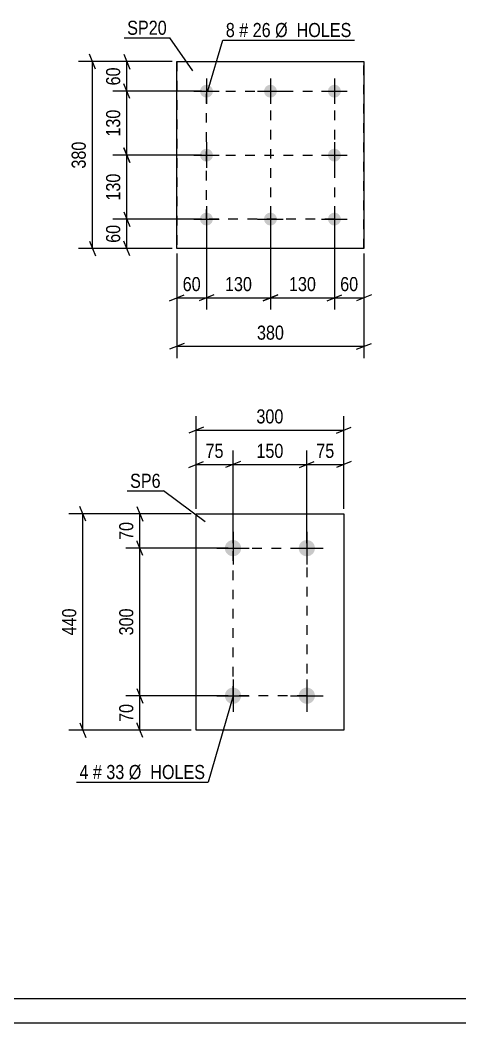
# Model space of a CAD drawing. Header units: millimetres. Extents: x 0 to 841, y 0 to 594.
# Drawn here: x 288.1 to 377.4, y 0 to 203.9 of the extents above; entities that cross this region are included whole.
import ezdxf

# ---------------------------------------------------------------- set-up
doc = ezdxf.new("R2010")
doc.units = ezdxf.units.MM
doc.linetypes.add('DXK_LINE_DOT2', pattern=[3.9198, 1.9599, -1.9599])
doc.styles.add('Arial Narrow', font='ARIALN.TTF', dxfattribs={"height": 0.2})

# ---------------------------------------------------------------- blocks, each defined once
blk = doc.blocks.new('Unknown-318891679-1129')
at = {"color": 5, "linetype": 'Continuous'}
for p, q in [((5, 5), (836, 5)), ((0, 0), (841, 0))]:
    blk.add_line(p, q, dxfattribs=at)
blk = doc.blocks.new('Part-318891679-3366 - 3350')
at = {"color": 2, "linetype": 'Continuous'}
for p, q in [((323.84, 59.52), (323.84, 103.52)), ((323.84, 103.52), (353.84, 103.52)), ((353.84, 103.52), (353.84, 59.52)), ((353.84, 59.52), (323.84, 59.52))]:
    blk.add_line(p, q, dxfattribs=at)
blk = doc.blocks.new('Bolt-318891679-3399 - 3350')
at = {"linetype": 'Continuous'}
for points in [[(331.34, 98.17, -1), (331.34, 94.87, -1)], [(346.34, 98.17, -1), (346.34, 94.87, -1)], [(331.34, 68.17, -1), (331.34, 64.87, -1)], [(346.34, 68.17, -1), (346.34, 64.87, -1)]]:
    blk.add_hatch(color=1, dxfattribs=at).paths.add_polyline_path(points)
at = {"color": 1, "linetype": 'Continuous'}
for p, q in [((331.34, 99.82), (331.34, 93.22)), ((346.34, 99.82), (346.34, 93.22)), ((328.04, 96.52), (334.64, 96.52)), ((343.04, 96.52), (349.64, 96.52)), ((331.34, 69.82), (331.34, 63.22)), ((346.34, 69.82), (346.34, 63.22)), ((328.04, 66.52), (334.64, 66.52)), ((343.04, 66.52), (349.64, 66.52))]:
    blk.add_line(p, q, dxfattribs=at)
blk = doc.blocks.new('Part-318891679-3039 - 3033')
at = {"color": 2, "linetype": 'Continuous'}
for p, q in [((319.95, 157.42), (319.95, 195.42)), ((319.95, 195.42), (319.95, 195.42)), ((319.95, 195.42), (357.95, 195.42)), ((357.95, 195.42), (357.95, 157.42)), ((319.95, 157.42), (319.95, 157.42)), ((357.95, 157.42), (319.95, 157.42))]:
    blk.add_line(p, q, dxfattribs=at)
at = {"color": 7, "linetype": 'DXK_LINE_DOT2'}
for p, q in [((319.95, 195.42), (319.95, 157.42)), ((319.95, 195.42), (319.95, 195.42)), ((357.95, 157.42), (357.95, 195.42)), ((319.95, 157.42), (319.95, 157.42))]:
    blk.add_line(p, q, dxfattribs=at)
blk = doc.blocks.new('Bolt-318891679-3072 - 3033')
at = {"linetype": 'Continuous'}
for points in [[(324.65, 189.42), (324.68, 189.69), (324.76, 189.95), (324.9, 190.18), (325.08, 190.38), (325.3, 190.54), (325.55, 190.65), (325.81, 190.71), (326.09, 190.71), (326.35, 190.65), (326.6, 190.54), (326.82, 190.38), (327, 190.18), (327.14, 189.95), (327.22, 189.69), (327.25, 189.42), (327.22, 189.15), (327.14, 188.89), (327, 188.65), (326.82, 188.45), (326.6, 188.29), (326.35, 188.18), (326.09, 188.13), (325.81, 188.13), (325.55, 188.18), (325.3, 188.29), (325.08, 188.45), (324.9, 188.65), (324.76, 188.89), (324.68, 189.15)], [(337.65, 189.42), (337.68, 189.69), (337.76, 189.95), (337.9, 190.18), (338.08, 190.38), (338.3, 190.54), (338.55, 190.65), (338.81, 190.71), (339.09, 190.71), (339.35, 190.65), (339.6, 190.54), (339.82, 190.38), (340, 190.18), (340.14, 189.95), (340.22, 189.69), (340.25, 189.42), (340.22, 189.15), (340.14, 188.89), (340, 188.65), (339.82, 188.45), (339.6, 188.29), (339.35, 188.18), (339.09, 188.13), (338.81, 188.13), (338.55, 188.18), (338.3, 188.29), (338.08, 188.45), (337.9, 188.65), (337.76, 188.89), (337.68, 189.15)], [(350.65, 189.42), (350.68, 189.69), (350.76, 189.95), (350.9, 190.18), (351.08, 190.38), (351.3, 190.54), (351.55, 190.65), (351.81, 190.71), (352.09, 190.71), (352.35, 190.65), (352.6, 190.54), (352.82, 190.38), (353, 190.18), (353.14, 189.95), (353.22, 189.69), (353.25, 189.42), (353.22, 189.15), (353.14, 188.89), (353, 188.65), (352.82, 188.45), (352.6, 188.29), (352.35, 188.18), (352.09, 188.13), (351.81, 188.13), (351.55, 188.18), (351.3, 188.29), (351.08, 188.45), (350.9, 188.65), (350.76, 188.89), (350.68, 189.15)], [(324.65, 176.42), (324.68, 176.69), (324.76, 176.95), (324.9, 177.18), (325.08, 177.38), (325.3, 177.54), (325.55, 177.65), (325.81, 177.71), (326.09, 177.71), (326.35, 177.65), (326.6, 177.54), (326.82, 177.38), (327, 177.18), (327.14, 176.95), (327.22, 176.69), (327.25, 176.42), (327.22, 176.15), (327.14, 175.89), (327, 175.65), (326.82, 175.45), (326.6, 175.29), (326.35, 175.18), (326.09, 175.13), (325.81, 175.13), (325.55, 175.18), (325.3, 175.29), (325.08, 175.45), (324.9, 175.65), (324.76, 175.89), (324.68, 176.15)], [(350.65, 176.42), (350.68, 176.69), (350.76, 176.95), (350.9, 177.18), (351.08, 177.38), (351.3, 177.54), (351.55, 177.65), (351.81, 177.71), (352.09, 177.71), (352.35, 177.65), (352.6, 177.54), (352.82, 177.38), (353, 177.18), (353.14, 176.95), (353.22, 176.69), (353.25, 176.42), (353.22, 176.15), (353.14, 175.89), (353, 175.65), (352.82, 175.45), (352.6, 175.29), (352.35, 175.18), (352.09, 175.13), (351.81, 175.13), (351.55, 175.18), (351.3, 175.29), (351.08, 175.45), (350.9, 175.65), (350.76, 175.89), (350.68, 176.15)], [(324.65, 163.42), (324.68, 163.69), (324.76, 163.95), (324.9, 164.18), (325.08, 164.38), (325.3, 164.54), (325.55, 164.65), (325.81, 164.71), (326.09, 164.71), (326.35, 164.65), (326.6, 164.54), (326.82, 164.38), (327, 164.18), (327.14, 163.95), (327.22, 163.69), (327.25, 163.42), (327.22, 163.15), (327.14, 162.89), (327, 162.65), (326.82, 162.45), (326.6, 162.29), (326.35, 162.18), (326.09, 162.13), (325.81, 162.13), (325.55, 162.18), (325.3, 162.29), (325.08, 162.45), (324.9, 162.65), (324.76, 162.89), (324.68, 163.15)], [(337.65, 163.42), (337.68, 163.69), (337.76, 163.95), (337.9, 164.18), (338.08, 164.38), (338.3, 164.54), (338.55, 164.65), (338.81, 164.71), (339.09, 164.71), (339.35, 164.65), (339.6, 164.54), (339.82, 164.38), (340, 164.18), (340.14, 163.95), (340.22, 163.69), (340.25, 163.42), (340.22, 163.15), (340.14, 162.89), (340, 162.65), (339.82, 162.45), (339.6, 162.29), (339.35, 162.18), (339.09, 162.13), (338.81, 162.13), (338.55, 162.18), (338.3, 162.29), (338.08, 162.45), (337.9, 162.65), (337.76, 162.89), (337.68, 163.15)], [(350.65, 163.42), (350.68, 163.69), (350.76, 163.95), (350.9, 164.18), (351.08, 164.38), (351.3, 164.54), (351.55, 164.65), (351.81, 164.71), (352.09, 164.71), (352.35, 164.65), (352.6, 164.54), (352.82, 164.38), (353, 164.18), (353.14, 163.95), (353.22, 163.69), (353.25, 163.42), (353.22, 163.15), (353.14, 162.89), (353, 162.65), (352.82, 162.45), (352.6, 162.29), (352.35, 162.18), (352.09, 162.13), (351.81, 162.13), (351.55, 162.18), (351.3, 162.29), (351.08, 162.45), (350.9, 162.65), (350.76, 162.89), (350.68, 163.15)]]:
    blk.add_hatch(color=1, dxfattribs=at).paths.add_polyline_path(points)
at = {"color": 1, "linetype": 'Continuous'}
for p, q in [((325.95, 192.02), (325.95, 186.82)), ((338.95, 192.02), (338.95, 186.82)), ((351.95, 192.02), (351.95, 186.82)), ((323.35, 189.42), (328.55, 189.42)), ((336.35, 189.42), (341.55, 189.42)), ((349.35, 189.42), (354.55, 189.42)), ((325.95, 179.02), (325.95, 173.82)), ((351.95, 179.02), (351.95, 173.82)), ((323.35, 176.42), (328.55, 176.42)), ((349.35, 176.42), (354.55, 176.42)), ((325.95, 166.02), (325.95, 160.82)), ((338.95, 166.02), (338.95, 160.82)), ((351.95, 166.02), (351.95, 160.82)), ((323.35, 163.42), (328.55, 163.42)), ((336.35, 163.42), (341.55, 163.42)), ((349.35, 163.42), (354.55, 163.42))]:
    blk.add_line(p, q, dxfattribs=at)
blk = doc.blocks.new('Rectangle-318891679-3484 - 3350')
at = {"color": 1, "linetype": 'DXK_LINE_DOT2'}
blk.add_lwpolyline([(331.34, 96.52), (346.34, 96.52), (346.34, 66.52), (331.34, 66.52), (331.34, 96.52)], close=True, dxfattribs=at)
blk = doc.blocks.new('Rectangle-318891679-3159 - 3033')
at = {"color": 1, "linetype": 'DXK_LINE_DOT2'}
blk.add_lwpolyline([(325.95, 189.42), (351.95, 189.42), (351.95, 163.42), (325.95, 163.42), (325.95, 189.42)], close=True, dxfattribs=at)
blk = doc.blocks.new('Line-318891679-3145 - 3033')
at = {"color": 1, "linetype": 'DXK_LINE_DOT2'}
blk.add_line((338.95, 189.42), (338.95, 163.42), dxfattribs=at)
blk = doc.blocks.new('Line-318891679-3152 - 3033')
at = {"color": 1, "linetype": 'DXK_LINE_DOT2'}
blk.add_line((325.95, 176.42), (351.95, 176.42), dxfattribs=at)
blk = doc.blocks.new('StraightDimension-318891679-3411 - 3350')
at = {"color": 7, "linetype": 'Continuous'}
for p, q in [((313.03, 95.02), (311.83, 98.02)), ((330.34, 96.52), (309.58, 96.52)), ((312.43, 66.52), (312.43, 96.52)), ((311.83, 68.02), (313.03, 65.02)), ((330.34, 66.52), (309.58, 66.52))]:
    blk.add_line(p, q, dxfattribs=at)
at = {"color": 0}
blk.add_wipeout([(311.68, 84.86), (307.48, 84.86), (307.48, 78.18), (311.68, 78.18)], dxfattribs=at)
at = {"color": 3, "style": 'Arial Narrow'}
blk.add_text('300', height=2.863, rotation=90.0002, dxfattribs=at).set_placement((311.08, 78.78))
blk = doc.blocks.new('StraightDimension-318891679-3463 - 3350')
at = {"color": 7, "linetype": 'Continuous'}
for p, q in [((346.34, 97.52), (346.34, 116.37)), ((353.84, 104.52), (353.84, 116.37)), ((344.84, 112.92), (347.84, 114.12)), ((346.34, 113.52), (353.84, 113.52)), ((355.34, 114.12), (352.34, 112.92))]:
    blk.add_line(p, q, dxfattribs=at)
at = {"color": 0}
blk.add_wipeout([(352.52, 114.27), (352.52, 118.47), (347.66, 118.47), (347.66, 114.27)], dxfattribs=at)
at = {"color": 3, "style": 'Arial Narrow'}
blk.add_text('75', height=2.863, dxfattribs=at).set_placement((348.26, 114.87))
blk = doc.blocks.new('StraightDimension-318891679-3401 - 3350')
at = {"color": 7, "linetype": 'Continuous'}
for p, q in [((311.83, 68.02), (313.03, 65.02)), ((330.34, 66.52), (309.58, 66.52)), ((312.43, 59.52), (312.43, 66.52)), ((322.84, 59.52), (309.58, 59.52)), ((313.03, 58.02), (311.83, 61.02))]:
    blk.add_line(p, q, dxfattribs=at)
at = {"color": 0}
blk.add_wipeout([(311.68, 65.45), (307.48, 65.45), (307.48, 60.59), (311.68, 60.59)], dxfattribs=at)
at = {"color": 3, "style": 'Arial Narrow'}
blk.add_text('70', height=2.863, rotation=90.0002, dxfattribs=at).set_placement((311.08, 61.19))
blk = doc.blocks.new('StraightDimension-318891679-3421 - 3350')
at = {"color": 7, "linetype": 'Continuous'}
for p, q in [((311.83, 105.02), (313.03, 102.02)), ((322.84, 103.52), (309.58, 103.52)), ((312.43, 96.52), (312.43, 103.52)), ((313.03, 95.02), (311.83, 98.02)), ((330.34, 96.52), (309.58, 96.52))]:
    blk.add_line(p, q, dxfattribs=at)
at = {"color": 0}
blk.add_wipeout([(311.68, 102.45), (307.48, 102.45), (307.48, 97.59), (311.68, 97.59)], dxfattribs=at)
at = {"color": 3, "style": 'Arial Narrow'}
blk.add_text('70', height=2.863, rotation=90.0002, dxfattribs=at).set_placement((311.08, 98.19))
blk = doc.blocks.new('StraightDimension-318891679-3432 - 3350')
at = {"color": 7, "linetype": 'Continuous'}
for p, q in [((301.44, 102.02), (300.24, 105.02)), ((322.84, 103.52), (297.99, 103.52)), ((300.84, 59.52), (300.84, 103.52)), ((322.84, 59.52), (297.99, 59.52)), ((300.24, 61.02), (301.44, 58.02))]:
    blk.add_line(p, q, dxfattribs=at)
at = {"color": 0}
blk.add_wipeout([(300.09, 84.86), (295.89, 84.86), (295.89, 78.18), (300.09, 78.18)], dxfattribs=at)
at = {"color": 3, "style": 'Arial Narrow'}
blk.add_text('440', height=2.863, rotation=90.0002, dxfattribs=at).set_placement((299.49, 78.78))
blk = doc.blocks.new('StraightDimension-318891679-3443 - 3350')
at = {"color": 7, "linetype": 'Continuous'}
for p, q in [((323.84, 104.52), (323.84, 116.37)), ((331.34, 97.52), (331.34, 116.37)), ((322.34, 112.92), (325.34, 114.12)), ((323.84, 113.52), (331.34, 113.52)), ((332.84, 114.12), (329.84, 112.92))]:
    blk.add_line(p, q, dxfattribs=at)
at = {"color": 0}
blk.add_wipeout([(330.02, 114.27), (330.02, 118.47), (325.16, 118.47), (325.16, 114.27)], dxfattribs=at)
at = {"color": 3, "style": 'Arial Narrow'}
blk.add_text('75', height=2.863, dxfattribs=at).set_placement((325.76, 114.87))
blk = doc.blocks.new('StraightDimension-318891679-3453 - 3350')
at = {"color": 7, "linetype": 'Continuous'}
for p, q in [((331.34, 97.52), (331.34, 116.37)), ((346.34, 97.52), (346.34, 116.37)), ((332.84, 114.12), (329.84, 112.92)), ((331.34, 113.52), (346.34, 113.52)), ((344.84, 112.92), (347.84, 114.12))]:
    blk.add_line(p, q, dxfattribs=at)
at = {"color": 0}
blk.add_wipeout([(342.18, 114.27), (342.18, 118.47), (335.5, 118.47), (335.5, 114.27)], dxfattribs=at)
at = {"color": 3, "style": 'Arial Narrow'}
blk.add_text('150', height=2.863, dxfattribs=at).set_placement((336.1, 114.87))
blk = doc.blocks.new('StraightDimension-318891679-3474 - 3350')
at = {"color": 7, "linetype": 'Continuous'}
for p, q in [((323.84, 104.52), (323.84, 123.37)), ((353.84, 104.52), (353.84, 123.37)), ((325.34, 121.12), (322.34, 119.92)), ((323.84, 120.52), (353.84, 120.52)), ((352.34, 119.92), (355.34, 121.12))]:
    blk.add_line(p, q, dxfattribs=at)
at = {"color": 0}
blk.add_wipeout([(342.18, 121.27), (342.18, 125.47), (335.5, 125.47), (335.5, 121.27)], dxfattribs=at)
at = {"color": 3, "style": 'Arial Narrow'}
blk.add_text('300', height=2.863, dxfattribs=at).set_placement((336.1, 121.87))
blk = doc.blocks.new('StraightDimension-318891679-9342 - 3033')
at = {"color": 7, "linetype": 'Continuous'}
for p, q in [((310.37, 187.92), (309.17, 190.92)), ((324.95, 189.42), (306.92, 189.42)), ((309.77, 176.42), (309.77, 189.42)), ((309.17, 177.92), (310.37, 174.92)), ((324.95, 176.42), (306.92, 176.42))]:
    blk.add_line(p, q, dxfattribs=at)
at = {"color": 0}
blk.add_wipeout([(309.02, 186.26), (304.82, 186.26), (304.82, 179.58), (309.02, 179.58)], dxfattribs=at)
at = {"color": 3, "style": 'Arial Narrow'}
blk.add_text('130', height=2.863, rotation=90.0002, dxfattribs=at).set_placement((308.42, 180.18))
blk = doc.blocks.new('StraightDimension-318891679-3074 - 3033')
at = {"color": 7, "linetype": 'Continuous'}
for p, q in [((319.95, 156.42), (319.95, 135.15)), ((357.95, 156.42), (357.95, 135.15)), ((321.45, 138.15), (318.45, 136.95)), ((319.95, 137.55), (357.95, 137.55)), ((356.45, 136.95), (359.45, 138.15))]:
    blk.add_line(p, q, dxfattribs=at)
at = {"color": 0}
blk.add_wipeout([(342.29, 138.3), (342.29, 142.5), (335.61, 142.5), (335.61, 138.3)], dxfattribs=at)
at = {"color": 3, "style": 'Arial Narrow'}
blk.add_text('380', height=2.863, dxfattribs=at).set_placement((336.21, 138.9))
blk = doc.blocks.new('StraightDimension-318891679-3110 - 3033')
at = {"color": 7, "linetype": 'Continuous'}
for p, q in [((303.37, 193.92), (302.17, 196.92)), ((318.95, 195.42), (299.92, 195.42)), ((302.77, 157.42), (302.77, 195.42)), ((318.95, 157.42), (299.92, 157.42)), ((302.17, 158.92), (303.37, 155.92))]:
    blk.add_line(p, q, dxfattribs=at)
at = {"color": 0}
blk.add_wipeout([(302.02, 179.76), (297.82, 179.76), (297.82, 173.08), (302.02, 173.08)], dxfattribs=at)
at = {"color": 3, "style": 'Arial Narrow'}
blk.add_text('380', height=2.863, rotation=90.0002, dxfattribs=at).set_placement((301.42, 173.68))
blk = doc.blocks.new('StraightDimension-318891679-9282 - 3033')
at = {"color": 7, "linetype": 'Continuous'}
for p, q in [((351.95, 162.42), (351.95, 145.02)), ((357.95, 156.42), (357.95, 145.02)), ((350.45, 146.82), (353.45, 148.02)), ((351.95, 147.42), (357.95, 147.42)), ((359.45, 148.02), (356.45, 146.82))]:
    blk.add_line(p, q, dxfattribs=at)
at = {"color": 0}
blk.add_wipeout([(357.38, 148.17), (357.38, 152.37), (352.52, 152.37), (352.52, 148.17)], dxfattribs=at)
at = {"color": 3, "style": 'Arial Narrow'}
blk.add_text('60', height=2.863, dxfattribs=at).set_placement((353.12, 148.77))
blk = doc.blocks.new('StraightDimension-318891679-9283 - 3033')
at = {"color": 7, "linetype": 'Continuous'}
for p, q in [((338.95, 162.42), (338.95, 145.02)), ((351.95, 162.42), (351.95, 145.02)), ((340.45, 148.02), (337.45, 146.82)), ((338.95, 147.42), (351.95, 147.42)), ((350.45, 146.82), (353.45, 148.02))]:
    blk.add_line(p, q, dxfattribs=at)
at = {"color": 0}
blk.add_wipeout([(348.79, 148.17), (348.79, 152.37), (342.11, 152.37), (342.11, 148.17)], dxfattribs=at)
at = {"color": 3, "style": 'Arial Narrow'}
blk.add_text('130', height=2.863, dxfattribs=at).set_placement((342.71, 148.77))
blk = doc.blocks.new('StraightDimension-318891679-9284 - 3033')
at = {"color": 7, "linetype": 'Continuous'}
for p, q in [((325.95, 162.42), (325.95, 145.02)), ((338.95, 162.42), (338.95, 145.02)), ((327.45, 148.02), (324.45, 146.82)), ((325.95, 147.42), (338.95, 147.42)), ((337.45, 146.82), (340.45, 148.02))]:
    blk.add_line(p, q, dxfattribs=at)
at = {"color": 0}
blk.add_wipeout([(335.79, 148.17), (335.79, 152.37), (329.11, 152.37), (329.11, 148.17)], dxfattribs=at)
at = {"color": 3, "style": 'Arial Narrow'}
blk.add_text('130', height=2.863, dxfattribs=at).set_placement((329.71, 148.77))
blk = doc.blocks.new('StraightDimension-318891679-9285 - 3033')
at = {"color": 7, "linetype": 'Continuous'}
for p, q in [((325.95, 162.42), (325.95, 145.02)), ((319.95, 156.42), (319.95, 145.02)), ((318.45, 146.82), (321.45, 148.02)), ((319.95, 147.42), (325.95, 147.42)), ((327.45, 148.02), (324.45, 146.82))]:
    blk.add_line(p, q, dxfattribs=at)
at = {"color": 0}
blk.add_wipeout([(325.38, 148.17), (325.38, 152.37), (320.52, 152.37), (320.52, 148.17)], dxfattribs=at)
at = {"color": 3, "style": 'Arial Narrow'}
blk.add_text('60', height=2.863, dxfattribs=at).set_placement((321.12, 148.77))
blk = doc.blocks.new('StraightDimension-318891679-9340 - 3033')
at = {"color": 7, "linetype": 'Continuous'}
for p, q in [((310.37, 174.92), (309.17, 177.92)), ((324.95, 176.42), (306.92, 176.42)), ((309.77, 163.42), (309.77, 176.42)), ((324.95, 163.42), (306.92, 163.42)), ((309.17, 164.92), (310.37, 161.92))]:
    blk.add_line(p, q, dxfattribs=at)
at = {"color": 0}
blk.add_wipeout([(309.02, 173.26), (304.82, 173.26), (304.82, 166.58), (309.02, 166.58)], dxfattribs=at)
at = {"color": 3, "style": 'Arial Narrow'}
blk.add_text('130', height=2.863, rotation=90.0002, dxfattribs=at).set_placement((308.42, 167.18))
blk = doc.blocks.new('StraightDimension-318891679-9380 - 3033')
at = {"color": 7, "linetype": 'Continuous'}
for p, q in [((309.17, 196.92), (310.37, 193.92)), ((318.95, 195.42), (306.92, 195.42)), ((309.77, 189.42), (309.77, 195.42)), ((310.37, 187.92), (309.17, 190.92)), ((324.95, 189.42), (306.92, 189.42))]:
    blk.add_line(p, q, dxfattribs=at)
at = {"color": 0}
blk.add_wipeout([(309.02, 194.85), (304.82, 194.85), (304.82, 189.99), (309.02, 189.99)], dxfattribs=at)
at = {"color": 3, "style": 'Arial Narrow'}
blk.add_text('60', height=2.863, rotation=90.0002, dxfattribs=at).set_placement((308.42, 190.59))
blk = doc.blocks.new('StraightDimension-318891679-9381 - 3033')
at = {"color": 7, "linetype": 'Continuous'}
for p, q in [((324.95, 163.42), (306.92, 163.42)), ((309.17, 164.92), (310.37, 161.92)), ((309.77, 157.42), (309.77, 163.42)), ((318.95, 157.42), (306.92, 157.42)), ((310.37, 155.92), (309.17, 158.92))]:
    blk.add_line(p, q, dxfattribs=at)
at = {"color": 0}
blk.add_wipeout([(309.02, 162.85), (304.82, 162.85), (304.82, 157.99), (309.02, 157.99)], dxfattribs=at)
at = {"color": 3, "style": 'Arial Narrow'}
blk.add_text('60', height=2.863, rotation=90.0002, dxfattribs=at).set_placement((308.42, 158.59))
blk = doc.blocks.new('Mark-318891679-3395 - 3350')
at = {"color": 0}
blk.add_wipeout([(301.97, 49.58), (301.97, 52.58), (300.15, 52.58), (300.15, 49.58)], dxfattribs=at)
blk.add_wipeout([(301.97, 49.58), (301.97, 52.58), (300.15, 52.58), (300.15, 49.58)], dxfattribs=at)
blk.add_wipeout([(304.7, 49.58), (304.7, 52.58), (302.87, 52.58), (302.87, 49.58)], dxfattribs=at)
blk.add_wipeout([(304.7, 49.58), (304.7, 52.58), (302.87, 52.58), (302.87, 49.58)], dxfattribs=at)
at = {"color": 3, "style": 'Arial Narrow'}
blk.add_text('4', height=2.86, dxfattribs=at).set_placement((300.15, 49.58))
at = {"color": 0}
blk.add_wipeout([(309.26, 49.58), (309.26, 52.58), (305.6, 52.58), (305.6, 49.58)], dxfattribs=at)
blk.add_wipeout([(309.26, 49.58), (309.26, 52.58), (305.6, 52.58), (305.6, 49.58)], dxfattribs=at)
at = {"color": 3, "style": 'Arial Narrow'}
for s, height, p in [('#', 2.86, (302.87, 49.58)), ('33', 2.863, (305.6, 49.58))]:
    blk.add_text(s, height=height, dxfattribs=at).set_placement(p)
at = {"color": 0}
blk.add_wipeout([(325.69, 49.58), (325.69, 52.58), (310.16, 52.58), (310.16, 49.58)], dxfattribs=at)
blk.add_wipeout([(325.69, 49.58), (325.69, 52.58), (310.16, 52.58), (310.16, 49.58)], dxfattribs=at)
at = {"color": 7, "linetype": 'Continuous'}
for p in [(331.34, 66.52), (299.55, 48.98)]:
    blk.add_line(p, (326.29, 48.98), dxfattribs=at)
at = {"color": 3, "style": 'Arial Narrow'}
blk.add_text('Ø  HOLES', height=2.863, dxfattribs=at).set_placement((310.16, 49.58))
blk = doc.blocks.new('Mark-318891679-3362 - 3350')
at = {"color": 0}
blk.add_wipeout([(316.64, 108.78), (316.64, 111.78), (310.43, 111.78), (310.43, 108.78)], dxfattribs=at)
blk.add_wipeout([(316.64, 108.78), (316.64, 111.78), (310.43, 111.78), (310.43, 108.78)], dxfattribs=at)
at = {"color": 30, "linetype": 'Continuous'}
for p in [(309.83, 108.18), (325.68, 101.88)]:
    blk.add_line(p, (317.24, 108.18), dxfattribs=at)
at = {"color": 3, "style": 'Arial Narrow'}
blk.add_text('SP6', height=2.863, dxfattribs=at).set_placement((310.43, 108.78))
blk = doc.blocks.new('Mark-318891679-3035 - 3033')
at = {"color": 0}
blk.add_wipeout([(317.88, 200.88), (317.88, 203.88), (309.84, 203.88), (309.84, 200.88)], dxfattribs=at)
blk.add_wipeout([(317.88, 200.88), (317.88, 203.88), (309.84, 203.88), (309.84, 200.88)], dxfattribs=at)
at = {"color": 30, "linetype": 'Continuous'}
for p in [(309.24, 200.28), (323.16, 193.52)]:
    blk.add_line(p, (318.48, 200.28), dxfattribs=at)
at = {"color": 3, "style": 'Arial Narrow'}
blk.add_text('SP20', height=2.863, dxfattribs=at).set_placement((309.84, 200.88))
blk = doc.blocks.new('Mark-318891679-3068 - 3033')
at = {"color": 0}
blk.add_wipeout([(331.71, 200.42), (331.71, 203.42), (329.88, 203.42), (329.88, 200.42)], dxfattribs=at)
blk.add_wipeout([(331.71, 200.42), (331.71, 203.42), (329.88, 203.42), (329.88, 200.42)], dxfattribs=at)
at = {"color": 7, "linetype": 'Continuous'}
blk.add_line((326.21, 189.52), (329.28, 199.82), dxfattribs=at)
at = {"color": 3, "style": 'Arial Narrow'}
blk.add_text('8', height=2.86, dxfattribs=at).set_placement((329.88, 200.42))
at = {"color": 0}
blk.add_wipeout([(334.44, 200.42), (334.44, 203.42), (332.61, 203.42), (332.61, 200.42)], dxfattribs=at)
blk.add_wipeout([(334.44, 200.42), (334.44, 203.42), (332.61, 203.42), (332.61, 200.42)], dxfattribs=at)
blk.add_wipeout([(338.99, 200.42), (338.99, 203.42), (335.34, 203.42), (335.34, 200.42)], dxfattribs=at)
blk.add_wipeout([(338.99, 200.42), (338.99, 203.42), (335.34, 203.42), (335.34, 200.42)], dxfattribs=at)
at = {"color": 3, "style": 'Arial Narrow'}
for s, height, p in [('#', 2.86, (332.61, 200.42)), ('26', 2.863, (335.34, 200.42))]:
    blk.add_text(s, height=height, dxfattribs=at).set_placement(p)
at = {"color": 0}
blk.add_wipeout([(355.42, 200.42), (355.42, 203.42), (339.89, 203.42), (339.89, 200.42)], dxfattribs=at)
blk.add_wipeout([(355.42, 200.42), (355.42, 203.42), (339.89, 203.42), (339.89, 200.42)], dxfattribs=at)
at = {"color": 7, "linetype": 'Continuous'}
blk.add_line((329.28, 199.82), (356.02, 199.82), dxfattribs=at)
at = {"color": 3, "style": 'Arial Narrow'}
blk.add_text('Ø  HOLES', height=2.863, dxfattribs=at).set_placement((339.89, 200.42))

msp = doc.modelspace()

# ---------------------------------------------------------------- block references
for name in ['Unknown-318891679-1129', 'Part-318891679-3039 - 3033', 'Bolt-318891679-3072 - 3033', 'Rectangle-318891679-3159 - 3033', 'Line-318891679-3145 - 3033', 'Line-318891679-3152 - 3033', 'Part-318891679-3366 - 3350', 'Bolt-318891679-3399 - 3350', 'Rectangle-318891679-3484 - 3350']:
    msp.add_blockref(name, (0, 0))

# ---------------------------------------------------------------- next in the draw order: block references
for name in ['Mark-318891679-3068 - 3033', 'StraightDimension-318891679-9342 - 3033', 'StraightDimension-318891679-3074 - 3033', 'StraightDimension-318891679-3463 - 3350', 'StraightDimension-318891679-3411 - 3350']:
    msp.add_blockref(name, (0, 0))

# ---------------------------------------------------------------- next in the draw order: block references
for name in ['StraightDimension-318891679-3110 - 3033', 'StraightDimension-318891679-9282 - 3033', 'StraightDimension-318891679-3421 - 3350', 'StraightDimension-318891679-3401 - 3350']:
    msp.add_blockref(name, (0, 0))

# ---------------------------------------------------------------- next in the draw order: block references
for name in ['StraightDimension-318891679-9380 - 3033', 'StraightDimension-318891679-9283 - 3033', 'StraightDimension-318891679-3432 - 3350']:
    msp.add_blockref(name, (0, 0))

# ---------------------------------------------------------------- next in the draw order: block references
for name in ['Mark-318891679-3035 - 3033', 'StraightDimension-318891679-9284 - 3033', 'StraightDimension-318891679-3443 - 3350', 'Mark-318891679-3395 - 3350']:
    msp.add_blockref(name, (0, 0))

# ---------------------------------------------------------------- next in the draw order: block references
for name in ['StraightDimension-318891679-9285 - 3033', 'StraightDimension-318891679-3453 - 3350']:
    msp.add_blockref(name, (0, 0))

# ---------------------------------------------------------------- next in the draw order: block references
for name in ['StraightDimension-318891679-9340 - 3033', 'StraightDimension-318891679-3474 - 3350']:
    msp.add_blockref(name, (0, 0))

# ---------------------------------------------------------------- next in the draw order: block references
for name in ['StraightDimension-318891679-9381 - 3033', 'Mark-318891679-3362 - 3350']:
    msp.add_blockref(name, (0, 0))

doc.saveas('drawing.dxf')
